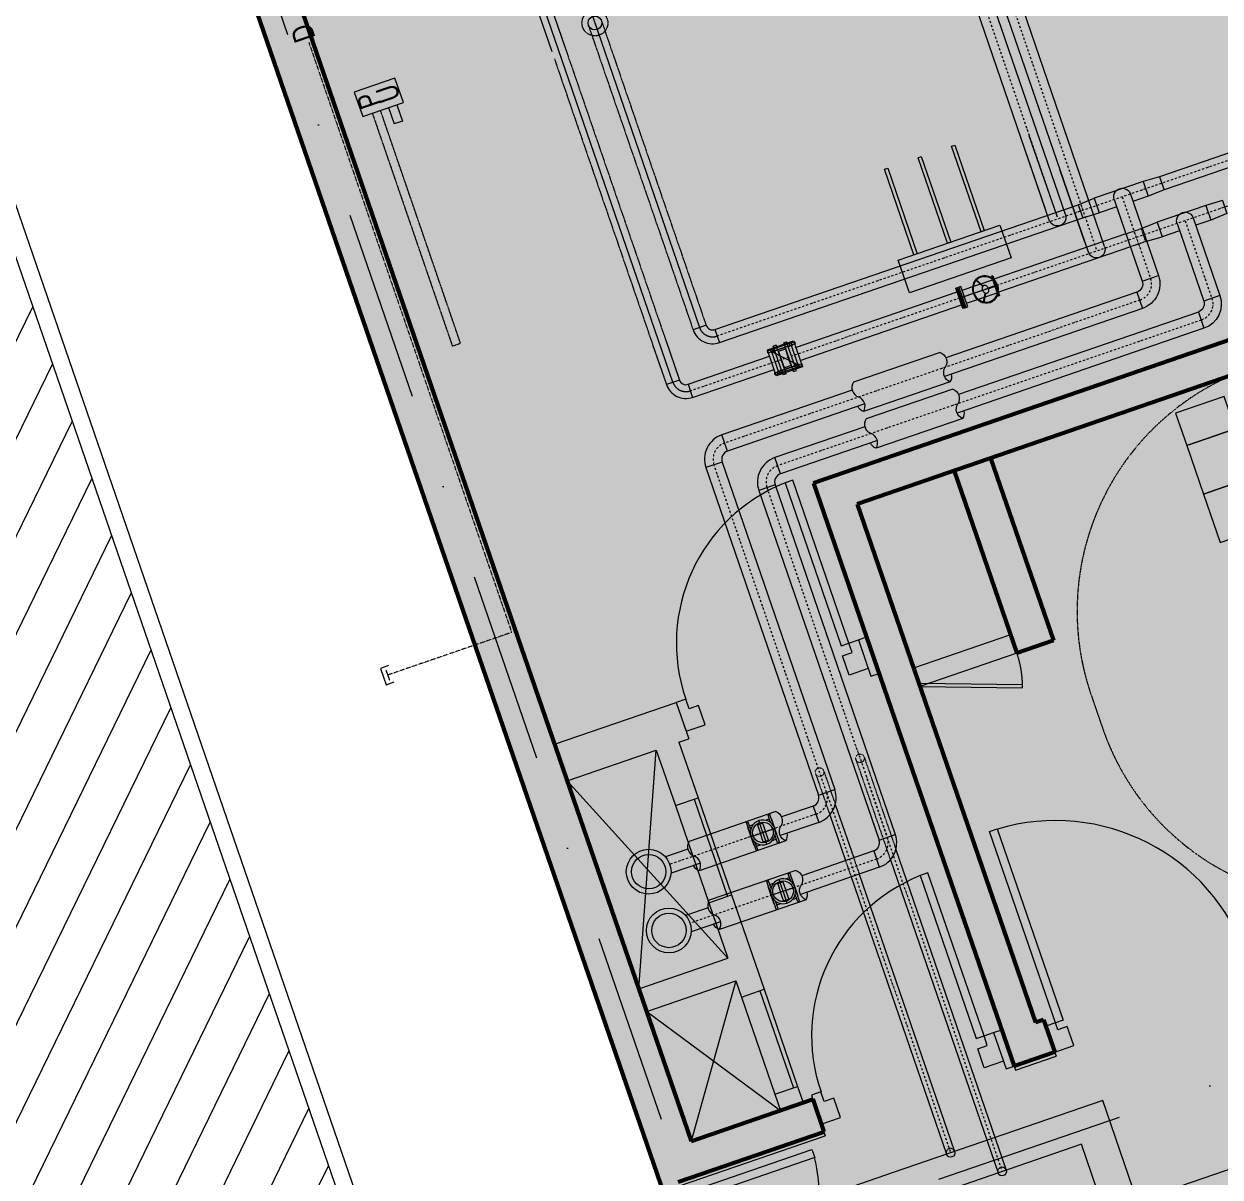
# Model space of a CAD drawing. Extents: x 760773 to 1075934, y 719259 to 1013331.
# Drawn here: x 994841 to 1001824, y 864490 to 871222 of the extents above; entities that cross this region are included whole.
import ezdxf
from ezdxf.enums import TextEntityAlignment as Align

# ---------------------------------------------------------------- set-up
doc = ezdxf.new("R2010")
doc.units = 0
doc.header["$MEASUREMENT"] = 0
for name, pattern in [('DGN Style 2', [0.001498, 0.000898747, -0.000599165]), ('DGN Style 3', [2.729272, 1.94948, -0.779792]), ('DGN Style 4', [23.9656, 11.9328, -5.9664, 0.1, -5.9664]), ('DGN Style 6', [3.707911, 0.001949, -0.779792, 1.364636, -0.779792, 0.001949, -0.779792]), ('DGN2', [0.82956, 0.41478, -0.41478]), ('DGN3', [1.24434, 0.82956, -0.41478]), ('DGN4', [1.116131, 0.558066, -0.279033, 0, -0.279033])]:
    doc.linetypes.add(name, pattern=pattern)
doc.layers.add('2', color=7, linetype='Continuous')
doc.layers.add('e-b-shell', color=253, linetype='Continuous')
for name, color, linetype, lineweight in [('27', 7, 'Continuous', 0), ('A-WALL', 2, 'Continuous', 0), ('AC-CD', 7, 'Continuous', 0), ('AC-CHW', 7, 'Continuous', 0), ('AC-VALVES', 7, 'Continuous', 0), ('spare0', 7, 'Continuous', 0), ('spare5', 7, 'Continuous', 0)]:
    doc.layers.add(name, color=color, linetype=linetype, lineweight=lineweight)
doc.styles.add('Style-INTL_ENGINEERING', font='INTL_ENGINEERING.shx')

# ---------------------------------------------------------------- blocks, each defined once
blk = doc.blocks.new('AnonymousCell19')
at = {"layer": 'e-b-shell', "lineweight": 0, "flags": 128}
for points in [[(-0.5242, 0.5128), (0.2322, 0.7731), (0.2488, 0.7261), (-0.5078, 0.4655), (-0.5242, 0.5128)], [(-0.5356, 0.5458), (-0.63, 0.5134), (-0.6139, 0.466), (-0.5666, 0.4822), (-0.5714, 0.4964), (-0.5242, 0.5127), (-0.5356, 0.5458)], [(-0.0683, -0.8111), (0.4986, -0.6157), (0.4824, -0.5684), (-0.0848, -0.7638), (-0.0683, -0.8111)], [(-0.057, -0.8442), (-0.1515, -0.8767), (-0.1679, -0.8293), (-0.1205, -0.8131), (-0.1157, -0.8271), (-0.0683, -0.8111), (-0.057, -0.8442)]]:
    blk.add_lwpolyline(points, dxfattribs=at)
at = {"layer": 'e-b-shell', "lineweight": 0}
for centre, radius, start, end in [((-0.5243, 0.5127), 0.8, 289.0057, 15.42721), ((-0.0684, -0.811), 0.6, 19.01519, 109.02589)]:
    blk.add_arc(centre, radius, start, end, dxfattribs=at)
blk = doc.blocks.new('AnonymousCell21')
at = {"layer": 'e-b-shell', "lineweight": 0, "flags": 128}
for points in [[(0.2159, 0.8552), (0.1712, 0.8398), (0.4983, -0.1106), (0.5433, -0.0953), (0.2159, 0.8552)], [(0.5991, -0.0759), (0.6569, -0.2438), (0.5448, -0.2826), (0.5065, -0.1705), (0.5621, -0.1513), (0.5432, -0.0952), (0.5991, -0.0759)], [(-0.4646, -0.4425), (-0.4069, -0.6103), (-0.2947, -0.5717), (-0.3333, -0.4597), (-0.3892, -0.4789), (-0.4085, -0.4229), (-0.4646, -0.4425)]]:
    blk.add_lwpolyline(points, dxfattribs=at)
at = {"layer": 'e-b-shell', "lineweight": 0}
blk.add_arc((0.5433, -0.0953), 1.0065, 111.70309, 198.99974, dxfattribs=at)
blk = doc.blocks.new('AnonymousCell22')
at = {"layer": 'e-b-shell', "lineweight": 0, "flags": 128}
for points in [[(0.2159, 0.8551), (0.1711, 0.8397), (0.4983, -0.1107), (0.5433, -0.0954), (0.2159, 0.8551)], [(0.5991, -0.076), (0.6569, -0.2439), (0.5448, -0.2826), (0.5065, -0.1706), (0.562, -0.1514), (0.5432, -0.0953), (0.5991, -0.076)], [(-0.4646, -0.4426), (-0.4069, -0.6103), (-0.2948, -0.5718), (-0.3333, -0.4598), (-0.3892, -0.479), (-0.4085, -0.423), (-0.4646, -0.4426)]]:
    blk.add_lwpolyline(points, dxfattribs=at)
at = {"layer": 'e-b-shell', "lineweight": 0}
blk.add_arc((0.5433, -0.0954), 1.0065, 111.70309, 198.99974, dxfattribs=at)
blk = doc.blocks.new('AnonymousCell25')
at = {"layer": 'e-b-shell', "lineweight": 0, "flags": 128}
for points in [[(-0.8076, 0.6199), (-0.7629, 0.6353), (-0.3781, -0.4816), (-0.423, -0.4972), (-0.8076, 0.6199)], [(0.75, -0.0932), (0.8012, -0.2448), (0.6891, -0.2836), (0.6509, -0.1716), (0.7064, -0.1523), (0.6941, -0.1125), (0.75, -0.0932)], [(-0.4789, -0.5163), (-0.4277, -0.6679), (-0.3155, -0.6294), (-0.3543, -0.5176), (-0.4099, -0.5366), (-0.423, -0.4971), (-0.4789, -0.5163)]]:
    blk.add_lwpolyline(points, dxfattribs=at)
at = {"layer": 'e-b-shell', "lineweight": 0}
blk.add_arc((-0.423, -0.4972), 1.1815, 19.00393, 106.70299, dxfattribs=at)
blk = doc.blocks.new('*U588')
at = {"layer": 'AC-CHW', "color": 4, "linetype": 'Continuous', "lineweight": 13}
for p, q in [((-0.0612, 0.0193), (0.0317, 0.0566)), ((-0.0351, -0.0564), (-0.0612, 0.0193)), ((0.061, -0.0285), (0.0317, 0.0566)), ((-0.0351, -0.0564), (0.061, -0.0285))]:
    blk.add_line(p, q, dxfattribs=at)
blk = doc.blocks.new('*U589')
at = {"layer": 'AC-CHW', "color": 4, "linetype": 'Continuous', "lineweight": 13}
for p, q in [((-0.061, 0.0193), (0.0319, 0.0566)), ((-0.035, -0.0564), (-0.061, 0.0193)), ((0.0612, -0.0285), (0.0319, 0.0566)), ((-0.035, -0.0564), (0.0612, -0.0285))]:
    blk.add_line(p, q, dxfattribs=at)
blk = doc.blocks.new('*U590')
at = {"layer": 'AC-CHW', "color": 4, "linetype": 'Continuous', "lineweight": 13}
for p, q in [((-0.061, 0.0193), (0.0319, 0.0566)), ((-0.0349, -0.0564), (-0.061, 0.0193)), ((0.0612, -0.0285), (0.0319, 0.0566)), ((-0.0349, -0.0564), (0.0612, -0.0285))]:
    blk.add_line(p, q, dxfattribs=at)
blk = doc.blocks.new('*U594')
at = {"layer": 'AC-VALVES', "color": 6, "linetype": 'Continuous', "lineweight": 13, "extrusion": (0, 0, -1), "style": 'Style-INTL_ENGINEERING', "width": 0.799998}
for s, p in [('P', (0.0566, -0.02)), ('U', (-0.0557, 0.0173))]:
    blk.add_text(s, height=0.125, rotation=251.00056, dxfattribs=at).set_placement(p, align=Align.MIDDLE_CENTER)
blk = doc.blocks.new('*U670')
at = {"layer": 'AC-CHW', "linetype": 'Continuous', "lineweight": 13, "extrusion": (0, 0, -1)}
blk.add_hatch(color=4, dxfattribs=at).paths.add_polyline_path([(-0.0707, 0.0245, -1), (0.0711, -0.0243, -1), (0.0002, 0.0001, 1)])
at = {"layer": 'AC-CHW', "color": 4, "linetype": 'Continuous', "lineweight": 13, "extrusion": (0, 0, -1)}
blk.add_circle((0.0002, 0.0001), 0.075, dxfattribs=at)
blk.add_circle((0.0002, 0.0001), 0.075, dxfattribs=at)
blk = doc.blocks.new('*U669')
at = {"layer": 'AC-CHW', "color": 4, "linetype": 'Continuous', "lineweight": 13, "extrusion": (0, 0, -1)}
blk.add_circle((0.0001, 0.0001), 0.1625, dxfattribs=at)
at = {"layer": 'AC-CHW', "color": 4, "linetype": 'Continuous', "lineweight": 13, "xscale": 1.666998835134213, "yscale": 1.666998835134213, "zscale": 1.666998835134213, "rotation": 0.0001185111529754685}
blk.add_blockref('*U670', (0.0003, -0.0001), dxfattribs=at)
blk = doc.blocks.new('GVF200')
at = {"layer": 'AC-CHW', "color": 4, "linetype": 'Continuous', "lineweight": 13}
for p, q in [((0.17, 0.289), (-0.17, 0.289)), ((-0.17, 0.289), (-0.17, 0.267)), ((0.11, 0.292), (-0.11, 0.292)), ((-0.11, 0.289), (-0.11, 0.292)), ((-0.11, 0.292), (0.11, 0.292)), ((0, 0.292), (0, 0)), ((0.11, 0.289), (0.11, 0.292)), ((0.17, 0.289), (0.17, 0.267)), ((-0.08, 0.267), (-0.17, 0.267)), ((0.145, 0.146), (-0.145, 0.146)), ((-0.125, 0.267), (-0.125, 0.22)), ((-0.106, 0.175), (-0.106, 0.116)), ((-0.103, 0.177), (0, 0.177)), ((0.104, 0.177), (0, 0.177)), ((0, 0.177), (0, 0.114)), ((0.17, 0.267), (0.08, 0.267)), ((0.106, 0.175), (0.106, 0.116)), ((0.125, 0.267), (0.125, 0.219)), ((-0.17, 0.003), (-0.17, 0.025)), ((-0.08, 0.025), (-0.17, 0.025)), ((0.17, 0.003), (-0.17, 0.003)), ((-0.125, 0.072), (-0.125, 0.025)), ((-0.11, 0.003), (-0.11, 0)), ((-0.103, 0.114), (0, 0.114)), ((0.104, 0.114), (0, 0.114)), ((0.17, 0.025), (0.08, 0.025)), ((0.11, 0.003), (0.11, 0)), ((0.125, 0.073), (0.125, 0.025)), ((0.17, 0.003), (0.17, 0.025)), ((0.11, 0), (-0.11, 0))]:
    blk.add_line(p, q, dxfattribs=at)
at = {"layer": 'AC-CHW', "color": 4, "linetype": 'Continuous', "lineweight": 13, "extrusion": (0, 0, -1)}
blk.add_circle((0, 0.146), 0.12, dxfattribs=at)
at = {"layer": 'AC-CHW', "color": 4, "linetype": 'Continuous', "lineweight": 13}
for centre, radius, start, end in [((0, 0.146), 0.145, 269.9997, 269.9992), ((-0.103, 0.175), 0.0024, 89.9997, 179.9997), ((0.104, 0.175), 0.0024, 359.9997, 89.9997), ((-0.103, 0.116), 0.0024, 179.9997, 269.9997), ((0.104, 0.116), 0.0024, 269.9997, 359.9997)]:
    blk.add_arc(centre, radius, start, end, dxfattribs=at)
blk = doc.blocks.new('FL200_1')
at = {"layer": 'AC-CHW', "color": 4, "linetype": 'Continuous', "lineweight": 13}
for p, q in [((0.003, 0.11), (0, 0.11)), ((0, 0.11), (0, -0.11)), ((0.003, 0.11), (0, 0.11)), ((0.003, 0.17), (0.025, 0.17)), ((0.003, 0.17), (0.003, -0.17)), ((0.025, 0.17), (0.025, -0.17)), ((0.003, -0.11), (0, -0.11)), ((0.003, -0.11), (0, -0.11)), ((0.003, -0.17), (0.025, -0.17))]:
    blk.add_line(p, q, dxfattribs=at)
blk = doc.blocks.new('FL200_2')
at = {"layer": 'AC-CHW', "color": 4, "linetype": 'Continuous', "lineweight": 13}
for p, q in [((0.003, 0.11), (0, 0.11)), ((0, 0.11), (0, -0.11)), ((0.003, 0.11), (0, 0.11)), ((0.003, 0.17), (0.025, 0.17)), ((0.003, 0.17), (0.003, -0.17)), ((0.025, 0.17), (0.025, -0.17)), ((0.003, -0.11), (0, -0.11)), ((0.003, -0.11), (0, -0.11)), ((0.003, -0.17), (0.025, -0.17))]:
    blk.add_line(p, q, dxfattribs=at)
blk = doc.blocks.new('*U524')
at = {"layer": 'AC-CHW', "color": 4, "linetype": 'Continuous', "lineweight": 13}
for p, q in [((-0.025, -0.263), (-0.192, 0.224)), ((-0.104, 0.288), (-0.058, 0.153)), ((-0.096, 0.284), (0.099, -0.284)), ((-0.093, 0.292), (-0.046, 0.157)), ((0.184, -0.191), (0.016, 0.296)), ((-0.187, -0.032), (-0.093, 0.075)), ((-0.177, -0.04), (-0.083, 0.068)), ((0.167, 0.079), (0.026, 0.106)), ((0.17, 0.09), (0.03, 0.118)), ((0.24, -0.171), (-0.081, -0.282)), ((0.252, -0.205), (0.24, -0.171)), ((-0.081, -0.282), (-0.07, -0.315))]:
    blk.add_line(p, q, dxfattribs=at)
for centre, radius in [((0.085, -0.242), 0.005), ((0.085, -0.242), 0.0025), ((0.095, -0.27), 0.005), ((0.095, -0.27), 0.0025)]:
    blk.add_circle(centre, radius, dxfattribs=at)
for major_axis, ratio in [((0.212, 0.073), 0.899554), ((0.2, 0.069), 0.893848), ((0.0652, 0.0224), 0.673479)]:
    blk.add_ellipse((-0.037, 0.111), major_axis=major_axis, ratio=ratio, dxfattribs=at)
at = {"layer": 'AC-CHW', "color": 4, "linetype": 'Continuous', "lineweight": 13, "extrusion": (0, 0, -1), "xscale": 1.000007098311732, "yscale": 1.000007098311732, "zscale": 1.000007098311732, "rotation": 250.9998429762394}
blk.add_blockref('FL200_1', (0.096, 0.284), dxfattribs=at)
at = {"layer": 'AC-CHW', "color": 4, "linetype": 'Continuous', "lineweight": 13, "xscale": 1.000007098311732, "yscale": 1.000007098311732, "zscale": 1.000007098311732, "rotation": 109.0001570237607}
blk.add_blockref('FL200_2', (0.099, -0.284), dxfattribs=at)
blk = doc.blocks.new('DVT200')
at = {"layer": 'AC-CHW', "color": 4, "linetype": 'Continuous', "lineweight": 13, "xscale": 0.9999929017386534, "yscale": 0.9999929017386534, "zscale": 0.9999929017386534, "rotation": 340.9998429762393}
blk.add_blockref('*U524', (-0.001, 0.3), dxfattribs=at)
blk = doc.blocks.new('*U592')
at = {"layer": 'AC-CHW', "color": 4, "linetype": 'Continuous', "lineweight": 13}
for p, q in [((-0.1025, 0.0409), (0.0556, 0.0953)), ((-0.0991, 0.0308), (0.0591, 0.0852)), ((-0.0505, 0.0757), (-0.0672, 0.0699)), ((-0.0672, 0.0699), (-0.0099, -0.0965)), ((-0.0505, 0.0757), (0.0068, -0.0908)), ((-0.0067, 0.0907), (0.0099, 0.0965)), ((-0.0067, 0.0907), (0.0506, -0.0757)), ((0.0099, 0.0965), (0.0672, -0.0699)), ((0.0133, 0.0864), (0.0204, 0.0889)), ((0.0203, 0.0662), (0.0133, 0.0864)), ((0.0204, 0.0889), (0.0245, 0.0869)), ((0.0245, 0.0869), (0.0294, 0.0727)), ((0.0254, 0.0906), (0.0325, 0.0931)), ((0.0324, 0.0703), (0.0254, 0.0906)), ((0.0294, 0.0727), (0.0274, 0.0686)), ((0.0395, 0.0728), (0.0324, 0.0703)), ((0.0325, 0.0931), (0.0366, 0.0911)), ((0.0366, 0.0911), (0.0415, 0.0769)), ((0.0415, 0.0769), (0.0395, 0.0728)), ((0.0556, 0.0953), (0.0591, 0.0852)), ((-0.1025, 0.0409), (-0.0991, 0.0308)), ((-0.083, 0.0533), (-0.085, 0.0492)), ((-0.085, 0.0492), (-0.0801, 0.035)), ((-0.0759, 0.0557), (-0.083, 0.0533)), ((-0.0801, 0.035), (-0.076, 0.033)), ((-0.0762, 0.0372), (0.0763, -0.0372)), ((-0.076, 0.033), (-0.0689, 0.0355)), ((-0.0689, 0.0355), (-0.0759, 0.0557)), ((-0.0708, 0.0575), (-0.0728, 0.0534)), ((-0.0728, 0.0534), (-0.0679, 0.0392)), ((-0.0637, 0.0599), (-0.0708, 0.0575)), ((-0.0679, 0.0392), (-0.0639, 0.0372)), ((-0.0639, 0.0372), (-0.0568, 0.0397)), ((-0.0568, 0.0397), (-0.0637, 0.0599)), ((-0.0349, 0.0303), (-0.0326, 0.031)), ((-0.0326, 0.031), (-0.0066, -0.0446)), ((0.0089, 0.0454), (0.0066, 0.0446)), ((0.0066, 0.0446), (0.0327, -0.0311)), ((0.0274, 0.0686), (0.0203, 0.0662)), ((-0.0591, -0.0853), (0.099, -0.0308)), ((-0.0556, -0.0954), (0.1025, -0.0409)), ((-0.0294, -0.0728), (-0.0274, -0.0687)), ((-0.0274, -0.0687), (-0.0203, -0.0662)), ((-0.0203, -0.0662), (-0.0133, -0.0865)), ((-0.0089, -0.0454), (-0.0066, -0.0446)), ((0.035, -0.0303), (0.0327, -0.0311)), ((0.0638, -0.0373), (0.0567, -0.0397)), ((0.0567, -0.0397), (0.0637, -0.06)), ((0.0637, -0.06), (0.0708, -0.0575)), ((0.0679, -0.0392), (0.0638, -0.0373)), ((0.0728, -0.0534), (0.0679, -0.0392)), ((0.076, -0.0331), (0.0689, -0.0355)), ((0.0689, -0.0355), (0.0759, -0.0558)), ((0.0708, -0.0575), (0.0728, -0.0534)), ((0.0759, -0.0558), (0.083, -0.0533)), ((0.0801, -0.0351), (0.076, -0.0331)), ((0.0849, -0.0492), (0.0801, -0.0351)), ((0.083, -0.0533), (0.0849, -0.0492)), ((0.1025, -0.0409), (0.099, -0.0308)), ((-0.0556, -0.0954), (-0.0591, -0.0853)), ((-0.0416, -0.0769), (-0.0396, -0.0729)), ((-0.0367, -0.0911), (-0.0416, -0.0769)), ((-0.0396, -0.0729), (-0.0325, -0.0704)), ((-0.0326, -0.0931), (-0.0367, -0.0911)), ((-0.0255, -0.0907), (-0.0326, -0.0931)), ((-0.0325, -0.0704), (-0.0255, -0.0907)), ((-0.0245, -0.087), (-0.0294, -0.0728)), ((-0.0204, -0.0889), (-0.0245, -0.087)), ((-0.0133, -0.0865), (-0.0204, -0.0889)), ((0.0068, -0.0908), (-0.0099, -0.0965)), ((0.0506, -0.0757), (0.0672, -0.0699))]:
    blk.add_line(p, q, dxfattribs=at)
at = {"layer": 'AC-CHW', "color": 4, "linetype": 'Continuous', "lineweight": 13, "flags": 128}
for points in [[(-0.0495, -0.1017), (-0.1016, 0.0496), (0.0497, 0.1017), (0.1017, -0.0496), (-0.0495, -0.1017)], [(-0.0371, -0.0763), (-0.0762, 0.0372), (0.0373, 0.0763), (0.0763, -0.0372), (-0.0371, -0.0763)], [(-0.0027, -0.0559), (-0.0366, 0.0424), (0.0028, 0.0559), (0.0366, -0.0424), (-0.0027, -0.0559)]]:
    blk.add_lwpolyline(points, close=True, dxfattribs=at)
blk = doc.blocks.new('FL200_3')
at = {"layer": 'AC-CHW', "color": 4, "linetype": 'Continuous', "lineweight": 13}
for p, q in [((0.003, 0.11), (0, 0.11)), ((0, 0.11), (0, -0.11)), ((0.003, 0.11), (0, 0.11)), ((0.003, 0.17), (0.025, 0.17)), ((0.003, 0.17), (0.003, -0.17)), ((0.025, 0.17), (0.025, -0.17)), ((0.003, -0.11), (0, -0.11)), ((0.003, -0.11), (0, -0.11)), ((0.003, -0.17), (0.025, -0.17))]:
    blk.add_line(p, q, dxfattribs=at)
blk = doc.blocks.new('FL200_4')
at = {"layer": 'AC-CHW', "color": 4, "linetype": 'Continuous', "lineweight": 13}
for p, q in [((0.003, 0.11), (0, 0.11)), ((0, 0.11), (0, -0.11)), ((0.003, 0.11), (0, 0.11)), ((0.003, 0.17), (0.025, 0.17)), ((0.003, 0.17), (0.003, -0.17)), ((0.025, 0.17), (0.025, -0.17)), ((0.003, -0.11), (0, -0.11)), ((0.003, -0.11), (0, -0.11)), ((0.003, -0.17), (0.025, -0.17))]:
    blk.add_line(p, q, dxfattribs=at)
blk = doc.blocks.new('FL200_5')
at = {"layer": 'AC-CHW', "color": 4, "linetype": 'Continuous', "lineweight": 13}
for p, q in [((0.003, 0.11), (0, 0.11)), ((0, 0.11), (0, -0.11)), ((0.003, 0.11), (0, 0.11)), ((0.003, 0.17), (0.025, 0.17)), ((0.003, 0.17), (0.003, -0.17)), ((0.025, 0.17), (0.025, -0.17)), ((0.003, -0.11), (0, -0.11)), ((0.003, -0.11), (0, -0.11)), ((0.003, -0.17), (0.025, -0.17))]:
    blk.add_line(p, q, dxfattribs=at)
blk = doc.blocks.new('FL200_6')
at = {"layer": 'AC-CHW', "color": 4, "linetype": 'Continuous', "lineweight": 13}
for p, q in [((0.003, 0.11), (0, 0.11)), ((0, 0.11), (0, -0.11)), ((0.003, 0.11), (0, 0.11)), ((0.003, 0.17), (0.025, 0.17)), ((0.003, 0.17), (0.003, -0.17)), ((0.025, 0.17), (0.025, -0.17)), ((0.003, -0.11), (0, -0.11)), ((0.003, -0.11), (0, -0.11)), ((0.003, -0.17), (0.025, -0.17))]:
    blk.add_line(p, q, dxfattribs=at)
blk = doc.blocks.new('FL200_7')
at = {"layer": 'AC-CHW', "color": 4, "linetype": 'Continuous', "lineweight": 13}
for p, q in [((0.003, 0.11), (0, 0.11)), ((0, 0.11), (0, -0.11)), ((0.003, 0.11), (0, 0.11)), ((0.003, 0.17), (0.025, 0.17)), ((0.003, 0.17), (0.003, -0.17)), ((0.025, 0.17), (0.025, -0.17)), ((0.003, -0.11), (0, -0.11)), ((0.003, -0.11), (0, -0.11)), ((0.003, -0.17), (0.025, -0.17))]:
    blk.add_line(p, q, dxfattribs=at)
blk = doc.blocks.new('FL200_8')
at = {"layer": 'AC-CHW', "color": 4, "linetype": 'Continuous', "lineweight": 13}
for p, q in [((0.003, 0.11), (0, 0.11)), ((0, 0.11), (0, -0.11)), ((0.003, 0.11), (0, 0.11)), ((0.003, 0.17), (0.025, 0.17)), ((0.003, 0.17), (0.003, -0.17)), ((0.025, 0.17), (0.025, -0.17)), ((0.003, -0.11), (0, -0.11)), ((0.003, -0.11), (0, -0.11)), ((0.003, -0.17), (0.025, -0.17))]:
    blk.add_line(p, q, dxfattribs=at)
blk = doc.blocks.new('FL200_9')
at = {"layer": 'AC-CHW', "color": 4, "linetype": 'Continuous', "lineweight": 13}
for p, q in [((0.003, 0.11), (0, 0.11)), ((0, 0.11), (0, -0.11)), ((0.003, 0.11), (0, 0.11)), ((0.003, 0.17), (0.025, 0.17)), ((0.003, 0.17), (0.003, -0.17)), ((0.025, 0.17), (0.025, -0.17)), ((0.003, -0.11), (0, -0.11)), ((0.003, -0.11), (0, -0.11)), ((0.003, -0.17), (0.025, -0.17))]:
    blk.add_line(p, q, dxfattribs=at)
blk = doc.blocks.new('*U593')
at = {"layer": 'AC-CHW', "color": 4, "linetype": 'Continuous', "lineweight": 13}
for p, q in [((-0.0391, 0.0341), (-0.0479, 0.0311)), ((0.0187, 0.054), (0.0099, 0.051)), ((-0.0099, -0.0508), (-0.0187, -0.0538)), ((0.0479, -0.0309), (0.0391, -0.0339))]:
    blk.add_line(p, q, dxfattribs=at)
for centre, major_axis in [((-0.0232, 0.0278), (-0.0075, 0.0217)), ((0.0232, -0.0275), (0.0075, -0.0217))]:
    blk.add_ellipse(centre, major_axis=major_axis, ratio=0.647059, start_param=5.221172, end_param=7.345198, dxfattribs=at)
at = {"layer": 'AC-CHW', "color": 4, "linetype": 'Continuous', "lineweight": 13, "extrusion": (0, 0, -1)}
for centre, major_axis in [((0.0013, 0.0362), (-0.0075, 0.0217)), ((-0.0013, -0.036), (0.0075, -0.0217))]:
    blk.add_ellipse(centre, major_axis=major_axis, ratio=0.647059, start_param=5.221172, end_param=7.345199, dxfattribs=at)
at = {"layer": 'AC-CHW', "color": 4, "linetype": 'Continuous', "lineweight": 13, "extrusion": (0, 0, -1), "xscale": 0.399998659820654, "yscale": 0.399998659820654, "zscale": 0.399998659820654, "rotation": 340.9999649495102}
for name, p in [('FL200_7', (-0.0426, 0.0149)), ('FL200_9', (0.0428, -0.0145))]:
    blk.add_blockref(name, p, dxfattribs=at)
at = {"layer": 'AC-CHW', "color": 4, "linetype": 'Continuous', "lineweight": 13, "xscale": 0.399998659820654, "yscale": 0.399998659820654, "zscale": 0.399998659820654, "rotation": 19.00003505048978}
for name, p in [('FL200_6', (0.0426, 0.0149)), ('FL200_8', (-0.0428, -0.0145))]:
    blk.add_blockref(name, p, dxfattribs=at)
blk = doc.blocks.new('*U591')
at = {"layer": 'AC-CHW', "color": 4, "linetype": 'Continuous', "lineweight": 13}
for p, q in [((-0.2394, 1.2034), (0.6975, 1.526)), ((-0.2134, 1.1277), (0.7235, 1.4503)), ((-0.8635, 0.9885), (-0.3907, 1.1513)), ((-0.8374, 0.9129), (-0.3647, 1.0756)), ((-0.8374, 0.9129), (-0.8635, 0.9885)), ((-0.8622, 0.862), (-0.9379, 0.836)), ((-0.8581, 0.6042), (-0.9379, 0.836)), ((-0.7824, 0.6303), (-0.8622, 0.862)), ((-0.5196, 0.7579), (-0.5457, 0.8335)), ((-0.5444, 0.707), (-0.6201, 0.681)), ((-0.1012, -1.594), (-0.272, -1.0977)), ((-0.0255, -1.568), (-0.1964, -1.0717)), ((0.0864, -1.3708), (0.0094, -1.1471)), ((0.162, -1.3447), (0.085, -1.1211)), ((0.2436, -1.2744), (0.3854, -1.2255)), ((0.4754, -1.2104), (0.3854, -1.2255)), ((0.4114, -1.3012), (0.3854, -1.2255)), ((0.4754, -1.2104), (0.5226, -1.1941)), ((0.4917, -1.2577), (0.4754, -1.2104)), ((0.4917, -1.2577), (0.5389, -1.2414)), ((0.1712, -1.2993), (0.2247, -1.2809)), ((0.2696, -1.35), (0.4114, -1.3012)), ((0.4917, -1.2577), (0.4114, -1.3012)), ((0.1415, -1.4682), (0.4342, -1.3674)), ((0.1972, -1.3749), (0.2507, -1.3565)), ((0.5242, -1.3522), (0.4342, -1.3674)), ((0.4603, -1.443), (0.4342, -1.3674)), ((0.5242, -1.3522), (0.5715, -1.336)), ((0.5405, -1.3995), (0.5242, -1.3522)), ((0.5405, -1.3995), (0.5878, -1.3832)), ((0.1675, -1.5438), (0.4603, -1.443)), ((0.5405, -1.3995), (0.4603, -1.443)), ((-0.0385, -1.5301), (0.0371, -1.5041)), ((-0.0503, -1.6188), (0.0632, -1.5797))]:
    blk.add_line(p, q, dxfattribs=at)
at = {"layer": 'AC-CHW', "color": 4, "linetype": 'DGN Style 4', "lineweight": 13}
for p, q in [((-0.9, 0.849), (-0.0633, -1.581)), ((0.1242, -1.3578), (-0.5823, 0.694)), ((0.1242, -1.3578), (0.7592, -1.1391)), ((-0.0633, -1.581), (0.8147, -1.2787))]:
    blk.add_line(p, q, dxfattribs=at)
at = {"layer": 'AC-CHW', "color": 4, "linetype": 'DGN Style 2', "lineweight": 13}
for p, q in [((0.0644, -1.0611), (-0.5441, 0.7059)), ((-0.1964, -1.0717), (-0.7824, 0.6303)), ((-0.0113, -1.0871), (-0.6197, 0.6799)), ((-0.2866, -1.0555), (-0.8581, 0.6042))]:
    blk.add_line(p, q, dxfattribs=at)
at = {"layer": 'AC-CHW', "color": 4, "linetype": 'DGN Style 2', "lineweight": 13, "extrusion": (0, 0, -1)}
blk.add_circle((-0.0265, -1.0741), 0.075, dxfattribs=at)
at = {"layer": 'AC-CHW', "color": 4, "linetype": 'Continuous', "lineweight": 13, "extrusion": (0, 0, -1)}
for centre in [(-0.0265, -1.0741), (-0.1242, -1.3578)]:
    blk.add_circle(centre, 0.04, dxfattribs=at)
for centre, radius, start, end in [((0.8244, 0.875), 0.12, 341.00006, 71.00006), ((0.8244, 0.875), 0.04, 341.00006, 71.00006), ((0.5066, 0.72), 0.12, 341.00006, 71.00006), ((0.5066, 0.72), 0.04, 341.00006, 71.00006), ((-0.1242, -1.3578), 0.075, 103.23101, 38.7691), ((0.0633, -1.581), 0.04, 161.00006, 341.02065)]:
    blk.add_arc(centre, radius, start, end, dxfattribs=at)
at = {"layer": 'AC-CHW', "color": 4, "linetype": 'DGN Style 4', "lineweight": 13, "extrusion": (0, 0, -1)}
for centre, start, end in [((0.8244, 0.875), 341.00006, 71.00538), ((0.5066, 0.72), 341.00698, 71.00006)]:
    blk.add_arc(centre, 0.08, start, end, dxfattribs=at)
at = {"layer": 'AC-CHW', "color": 4, "linetype": 'Continuous', "lineweight": 13, "extrusion": (0, 0, -1)}
for name, p, xscale, yscale, zscale, rotation in [('DVT200', (-0.7191, 1.4911), 0.3636378158244175, 0.3636378158244175, 0.3636378158244175, 71.00021565262638), ('FL200_3', (-0.7192, 1.4912), 0.3636334129137013, 0.3636334129137013, 0.3636334129137013, 341.0004545298593), ('*U592', (0.302, 1.1395), 0.9999992235360387, 0.9999992235360387, 0.9999992235360387, 322.0000586288658), ('FL200_4', (-0.2471, -1.3154), 0.3999983492361102, 0.3999983492361102, 0.3999983492361102, 341.0000936793555), ('*U593', (-0.1024, -1.524), 0.9999992235360387, 0.9999992235360387, 0.9999992235360387, 322.0000586288658)]:
    blk.add_blockref(name, p, dxfattribs=dict(at, xscale=xscale, yscale=yscale, zscale=zscale, rotation=rotation))
at = {"layer": 'AC-CHW', "color": 4, "linetype": 'Continuous', "lineweight": 13, "xscale": 0.3999983492361102, "yscale": 0.3999983492361102, "zscale": 0.3999983492361102, "rotation": 18.9999063206445}
blk.add_blockref('FL200_5', (0.2471, -1.3154), dxfattribs=at)
blk = doc.blocks.new('*U595')
at = {"layer": 'AC-VALVES', "color": 6, "linetype": 'Continuous', "lineweight": 13, "extrusion": (0, 0, -1), "flags": 128}
for points in [[(-0.2881, 0.2397), (-0.223, 0.4289), (0.3679, 0.2254), (0.3028, 0.0363), (-0.2881, 0.2397)], [(-0.1782, 0.2019), (-0.3491, -0.2945), (-0.368, -0.288), (-0.1971, 0.2084), (-0.1782, 0.2019)], [(0.0168, 0.1348), (-0.1541, -0.3616), (-0.173, -0.3551), (-0.0021, 0.1413), (0.0168, 0.1348)], [(0.2118, 0.0676), (0.0409, -0.4288), (0.022, -0.4223), (0.1929, 0.0741), (0.2118, 0.0676)]]:
    blk.add_lwpolyline(points, close=True, dxfattribs=at)
blk = doc.blocks.new('*U672')
at = {"layer": 'AC-CHW', "linetype": 'Continuous', "lineweight": 13, "extrusion": (0, 0, -1)}
blk.add_hatch(color=4, dxfattribs=at).paths.add_polyline_path([(-0.0707, 0.0245, -1), (0.0711, -0.0243, -1), (0.0002, 0.0001, 1)])
at = {"layer": 'AC-CHW', "color": 4, "linetype": 'Continuous', "lineweight": 13, "extrusion": (0, 0, -1)}
blk.add_circle((0.0002, 0.0001), 0.075, dxfattribs=at)
blk.add_circle((0.0002, 0.0001), 0.075, dxfattribs=at)
blk = doc.blocks.new('*U671')
at = {"layer": 'AC-CHW', "color": 4, "linetype": 'Continuous', "lineweight": 13, "extrusion": (0, 0, -1)}
blk.add_circle((0.0001, 0.0001), 0.1625, dxfattribs=at)
at = {"layer": 'AC-CHW', "color": 4, "linetype": 'Continuous', "lineweight": 13, "xscale": 1.666998835134213, "yscale": 1.666998835134213, "zscale": 1.666998835134213, "rotation": 0.0001185111529754685}
blk.add_blockref('*U672', (0.0003, -0.0001), dxfattribs=at)
blk = doc.blocks.new('GVF200_1')
at = {"layer": 'AC-CHW', "color": 4, "linetype": 'Continuous', "lineweight": 13}
for p, q in [((0.17, 0.289), (-0.17, 0.289)), ((-0.17, 0.289), (-0.17, 0.267)), ((0.11, 0.292), (-0.11, 0.292)), ((-0.11, 0.289), (-0.11, 0.292)), ((-0.11, 0.292), (0.11, 0.292)), ((0, 0.292), (0, 0)), ((0.11, 0.289), (0.11, 0.292)), ((0.17, 0.289), (0.17, 0.267)), ((-0.08, 0.267), (-0.17, 0.267)), ((0.145, 0.146), (-0.145, 0.146)), ((-0.125, 0.267), (-0.125, 0.22)), ((-0.106, 0.175), (-0.106, 0.116)), ((-0.103, 0.177), (0, 0.177)), ((0.104, 0.177), (0, 0.177)), ((0, 0.177), (0, 0.113)), ((0.17, 0.267), (0.08, 0.267)), ((0.106, 0.175), (0.106, 0.116)), ((0.125, 0.267), (0.125, 0.219)), ((-0.17, 0.003), (-0.17, 0.025)), ((-0.08, 0.025), (-0.17, 0.025)), ((0.17, 0.003), (-0.17, 0.003)), ((-0.125, 0.072), (-0.125, 0.025)), ((-0.11, 0.003), (-0.11, 0)), ((-0.103, 0.113), (0, 0.113)), ((0.104, 0.113), (0, 0.113)), ((0.17, 0.025), (0.08, 0.025)), ((0.11, 0.003), (0.11, 0)), ((0.125, 0.073), (0.125, 0.025)), ((0.17, 0.003), (0.17, 0.025)), ((0.11, 0), (-0.11, 0))]:
    blk.add_line(p, q, dxfattribs=at)
at = {"layer": 'AC-CHW', "color": 4, "linetype": 'Continuous', "lineweight": 13, "extrusion": (0, 0, -1)}
blk.add_circle((0, 0.146), 0.12, dxfattribs=at)
at = {"layer": 'AC-CHW', "color": 4, "linetype": 'Continuous', "lineweight": 13}
for centre, radius, start, end in [((0, 0.146), 0.145, 269.9997, 269.9992), ((-0.103, 0.175), 0.0024, 89.9997, 179.9997), ((0.104, 0.175), 0.0024, 359.9997, 89.9997), ((-0.103, 0.116), 0.0024, 179.9997, 269.9997), ((0.104, 0.116), 0.0024, 269.9997, 359.9997)]:
    blk.add_arc(centre, radius, start, end, dxfattribs=at)

msp = doc.modelspace()

# ---------------------------------------------------------------- hatches: boundary and pattern name
at = {"layer": '27', "lineweight": 0, "true_color": 0x636466}
h = msp.add_hatch(dxfattribs=at)
h.set_pattern_fill('ANSI31', color=251, scale=2000)
h.set_pattern_definition([(244, (1013934.4, 889221.97), (224.6985, -109.5928), [])])
h.paths.add_polyline_path([(1004317.04032, 880211.12687), (1002804.2106, 879690.21782), (1003129.76893, 878744.69997), (992941.26529, 875236.62008), (997084.15621, 863204.7912), (986422.6062, 859533.72513), (980286.56963, 877358.81294), (1002648.46917, 885057.00936)])
at = {"layer": 'spare5', "linetype": 'Continuous', "true_color": 0x7f7f7f}
msp.add_hatch(color=8, dxfattribs=at).paths.add_polyline_path([(1000853.0159, 857787.0766), (995228.9236, 874120.85805), (1003975.12629, 877132.41715), (1009599.23043, 860798.56524)])

# ---------------------------------------------------------------- linework, layer by layer
at = {"layer": '2', "color": 1, "linetype": 'DGN4', "lineweight": 0, "ltscale": 2000}
for p, q in [((990929.35772, 886990.37121), (1011730.97049, 826578.10115)), ((983296.3188, 858662.76446), (1020809.71517, 871579.2092))]:
    msp.add_line(p, q, dxfattribs=at)
at = {"layer": 'A-WALL', "color": 2, "linetype": 'Continuous', "lineweight": 0, "ltscale": 0.001}
for p, q in [((998155.41255, 860400.79223), (993068.37454, 875174.62335)), ((997345.19362, 867974.99526), (997312.6368, 868069.54712))]:
    msp.add_line(p, q, dxfattribs=at)
msp.add_lwpolyline([(1003129.77749, 878744.70292), (992941.26529, 875236.62008), (998028.30388, 860462.78727)], dxfattribs=at)
at = {"layer": 'AC-CD', "color": 3, "linetype": 'DGN Style 6', "lineweight": 13}
for p, q in [((996504.69229, 871113.64805), (997688.78701, 867669.42875)), ((997688.78701, 867669.42875), (996964.4734, 867420.41696))]:
    msp.add_line(p, q, dxfattribs=at)
at = {"layer": 'AC-CD', "color": 3, "linetype": 'Continuous', "lineweight": 13}
msp.add_line((996954.13164, 867450.49858), (996974.81516, 867390.33534), dxfattribs=at)
at = {"layer": 'AC-CD', "color": 3, "linetype": 'Continuous', "lineweight": 13, "flags": 128}
msp.add_lwpolyline([(996970.52217, 867475.65849), (996922.9793, 867459.31373), (996955.66882, 867364.228), (997003.21169, 867380.57277)], dxfattribs=at)
at = {"layer": 'AC-CHW', "color": 5, "linetype": 'DGN Style 4', "lineweight": 13}
for p, q in [((1001103.00245, 869905.49108), (998837.16552, 876500.97544)), ((1000874.49369, 870092.74824), (998690.29886, 876450.58568))]:
    msp.add_line(p, q, dxfattribs=at)
at = {"layer": 'AC-CHW', "color": 5, "linetype": 'Continuous', "lineweight": 13}
for p, q in [((1001150.54237, 869921.83359), (998884.35907, 876518.32619)), ((1000826.95736, 870076.37367), (998642.76254, 876434.2111)), ((1000922.03361, 870109.09076), (998737.83879, 876466.92819)), ((1001055.46612, 869889.1165), (998789.25257, 876485.69716)), ((1000874.49075, 870092.746), (1000710.73482, 870569.10748)), ((1000807.02699, 870134.35057), (1000663.19195, 870552.76272)), ((1001035.53575, 869947.09341), (1000891.70071, 870365.50555))]:
    msp.add_line(p, q, dxfattribs=at)
at = {"layer": 'AC-CHW', "color": 4, "linetype": 'DGN Style 4', "lineweight": 13}
for p, q in [((1003927.67143, 871131.76663), (998888.13139, 869399.22307)), ((1004247.10249, 870975.7737), (998732.14089, 869079.78495)), ((1001253.60246, 870212.44841), (1001417.38055, 869736.09455)), ((1001620.60168, 870072.80894), (1001776.18946, 869620.2186)), ((1001354.98489, 869608.3195), (998932.35464, 868775.44338)), ((1001713.79272, 869492.44491), (999241.54481, 868642.51075)), ((999527.24879, 866735.80759), (998869.9608, 868647.65862)), ((999178.79859, 868515.76914), (999880.77765, 866473.88596)), ((999762.87166, 866816.80477), (1000551.76097, 864522.18524)), ((999527.25207, 866735.79885), (1000250.76774, 864631.32972)), ((999464.83903, 866608.06914), (998612.2995, 866315.11085)), ((999818.38101, 866346.12197), (998730.19303, 865972.18776))]:
    msp.add_line(p, q, dxfattribs=at)
at = {"layer": 'AC-CHW', "color": 4, "linetype": 'Continuous', "lineweight": 13}
for p, q in [((1003914.59562, 871169.80092), (1001471.49882, 870329.88863)), ((1003940.74724, 871093.73234), (1001497.64867, 870253.81944)), ((1001374.77873, 870301.95343), (1001089.51514, 870203.88266)), ((1001301.14531, 870228.79317), (1001464.92341, 869752.43931)), ((1001404.19731, 870216.3756), (1001315.85328, 870186.00379)), ((998875.05558, 869437.25736), (1000996.064, 870166.43888)), ((1001220.76755, 870153.31428), (1001118.9377, 870118.30619)), ((1001206.05665, 870196.1014), (1001275.0116, 869995.54371)), ((1001741.7836, 870162.31589), (1001456.52001, 870064.24512)), ((998901.2072, 869361.18878), (1001022.21739, 870090.37091)), ((1001225.98318, 870138.15524), (1001369.83768, 869719.74978)), ((1001668.14454, 870089.1537), (1001823.73259, 869636.56259)), ((1001782.92117, 870080.76693), (1001682.85814, 870046.36626)), ((1001363.06886, 870026.80135), (1001456.52001, 870064.24512)), ((1001456.52001, 870064.24512), (1001485.94257, 869978.66865)), ((1001587.77242, 870013.67674), (1001485.94257, 869978.66865)), ((1001573.05881, 870056.46418), (1001728.64633, 869603.87462)), ((1001274.70892, 869996.42408), (1000503.8806, 869731.42101)), ((1001389.22225, 869950.73338), (1001485.94257, 869978.66865)), ((1001300.86562, 869920.35725), (1000530.03227, 869655.35243)), ((1001369.83823, 869719.74997), (1001464.92396, 869752.4395)), ((1001338.64013, 869655.86235), (1000223.74476, 869272.57244)), ((1001338.64013, 869655.86235), (1001371.32966, 869560.77662)), ((1001823.73259, 869636.56259), (1001728.64633, 869603.87462)), ((1001371.32966, 869560.77662), (1000215.65477, 869163.46713)), ((1001697.44796, 869539.98777), (1000297.29619, 869058.62956)), ((1001697.44796, 869539.98777), (1001730.13748, 869444.90204)), ((1001730.13748, 869444.90204), (1000289.20619, 868949.52424)), ((1000190.27919, 869303.59694), (999683.9135, 869129.51347)), ((1000249.12034, 869132.44263), (999742.75465, 868958.35916)), ((999676.59955, 869084.46938), (998916.00988, 868822.98624)), ((1000263.83062, 869089.65406), (999757.46493, 868915.57059)), ((999750.0686, 869003.40325), (998948.6994, 868727.90051)), ((1000322.67176, 868918.49975), (999816.30607, 868744.41628)), ((998948.6994, 868727.90051), (998916.00988, 868822.98624)), ((999750.15098, 868870.5265), (999225.20004, 868690.05361)), ((999823.62002, 868789.46036), (999257.88957, 868594.96788)), ((999257.88957, 868594.96788), (999225.20004, 868690.05361)), ((998917.49962, 868664.01186), (998822.41414, 868631.32242)), ((998822.41414, 868631.32242), (999479.70846, 866719.45383)), ((998917.49962, 868664.01186), (999574.79568, 866752.14387)), ((999226.69597, 868531.08271), (999131.61023, 868498.39319)), ((999131.61023, 868498.39319), (999833.23479, 866457.5412)), ((999226.69597, 868531.08271), (999928.32051, 866490.23073)), ((999479.70846, 866719.45383), (999574.79568, 866752.14387)), ((999448.51053, 866655.56472), (999264.22786, 866592.21018)), ((999448.51053, 866655.56472), (999481.20005, 866560.479)), ((999578.13714, 866665.16314), (999685.28034, 866353.51011)), ((999761.54352, 866666.0733), (999833.23478, 866457.5412)), ((999230.6983, 866623.37923), (998724.33261, 866449.29576)), ((999545.96033, 866604.12232), (999637.73747, 866337.16535)), ((999481.20005, 866560.479), (999256.13827, 866483.105)), ((999289.53945, 866452.22492), (998783.17376, 866278.14145)), ((999833.23478, 866457.5412), (999928.32051, 866490.23073)), ((998717.01867, 866404.25167), (998586.45995, 866359.36689)), ((999802.04092, 866393.65124), (999382.12139, 866249.28709)), ((999802.04092, 866393.65124), (999834.73044, 866298.56551)), ((999931.65903, 866403.22167), (1000575.5357, 864530.34805)), ((998790.4877, 866323.18553), (998619.13579, 866264.27646)), ((999899.47706, 866342.19595), (1000527.99283, 864514.00329)), ((999348.59184, 866280.45614), (998842.22615, 866106.37267)), ((999834.73044, 866298.56551), (999374.0318, 866140.18192)), ((999670.42699, 866242.07962), (1000226.9996, 864623.14778)), ((999717.96986, 866258.42439), (1000274.54247, 864639.49254)), ((1001340.85878, 864351.43219), (1006891.95173, 866259.84254)), ((999407.43298, 866109.30184), (998901.06729, 865935.21836)), ((998834.9122, 866061.32859), (998704.35349, 866016.44381)), ((998908.38124, 865980.26245), (998737.02933, 865921.35337)), ((1001139.58001, 864936.90229), (999915.85855, 864516.19907)), ((1001340.85878, 864351.43219), (1001139.58001, 864936.90229)), ((1001014.7876, 864681.35179), (999981.238, 864326.02775)), ((1001216.06638, 864095.8817), (1001014.7876, 864681.35179)), ((999915.85855, 864516.19907), (999228.28278, 864279.81742))]:
    msp.add_line(p, q, dxfattribs=at)
at = {"layer": 'AC-CHW', "color": 4, "linetype": 'DGN Style 2', "lineweight": 13}
for p, q in [((1001274.70892, 869996.42408), (1001363.06886, 870026.80135)), ((1001363.06886, 870026.80135), (1001389.22225, 869950.73338)), ((1001389.22225, 869950.73338), (1001300.86562, 869920.35725)), ((999746.08035, 866943.02288), (999931.65866, 866403.22154)), ((999510.46076, 866862.01695), (999578.13714, 866665.16314)), ((999698.53749, 866926.67812), (999899.47666, 866342.19582)), ((999462.91789, 866845.67219), (999545.96033, 866604.12232)), ((999637.73747, 866337.16535), (999670.42699, 866242.07962)), ((999685.28034, 866353.51012), (999717.96986, 866258.42439))]:
    msp.add_line(p, q, dxfattribs=at)
for centre in [(999722.30816, 866934.85008), (999486.68856, 866853.84416)]:
    msp.add_circle(centre, 25.137, dxfattribs=at)
at = {"layer": 'AC-CHW', "color": 4, "linetype": 'Continuous', "lineweight": 13, "extrusion": (0, 0, -1)}
for centre, radius, start, end in [((-1001253.59914, 870212.44727), 50.274, 341.026209198, 161.044152504), ((-1001620.604, 870072.80974), 50.274, 341.026209198, 161.044152504), ((-1001322.29537, 869703.40521), 150.822, 161.02754147, 251.027541497), ((-1001322.29537, 869703.40521), 50.274, 161.02754147, 251.027541497), ((-1001681.1032, 869587.53063), 50.274, 161.028476414, 251.027541497), ((-1001681.1032, 869587.53063), 150.822, 161.028476414, 251.027541497), ((-1000170.84202, 869249.06881), 57.88887, 109.619190318, 212.435893853), ((-1000268.55751, 869186.97076), 57.88887, 289.619190318, 32.435893853), ((-1000244.39344, 869035.12592), 57.88887, 109.619190318, 212.435893853), ((-999762.19182, 869012.88729), 57.88887, 289.619190318, 336.04537881), ((-1000342.10894, 868973.02788), 57.88887, 289.619190318, 32.435893853), ((-999835.74325, 868798.94441), 57.88887, 289.619190318, 336.045375776), ((-999211.26113, 866568.85109), 57.88887, 109.619190318, 212.435893853), ((-999308.97662, 866506.75305), 57.88887, 289.619190318, 32.435893853), ((-998802.61093, 866332.66958), 57.88887, 289.619190318, 336.045375776), ((-999329.15466, 866225.928), 57.88887, 109.619190318, 212.435893853), ((-999426.87016, 866163.82996), 57.88887, 289.619190318, 32.435893853), ((-998920.50447, 865989.74649), 57.88887, 289.619190318, 336.045375776), ((-1000250.77103, 864631.32016), 25.137, 161.027541651, 341.027541651), ((-1000551.76426, 864522.17567), 25.137, 161.027541651, 341.027541651)]:
    msp.add_arc(centre, radius, start, end, dxfattribs=at)
at = {"layer": 'AC-CHW', "color": 5, "linetype": 'Continuous', "lineweight": 13, "extrusion": (0, 0, -1)}
for centre in [(-1000874.48744, 870092.74486), (-1001102.9962, 869905.48769)]:
    msp.add_arc(centre, 50.274, 161.010930806, 341.028874118, dxfattribs=at)
at = {"layer": 'AC-CHW', "color": 4, "linetype": 'DGN Style 4', "lineweight": 13, "extrusion": (0, 0, -1)}
for centre, start in [((-1001322.29537, 869703.40521), 161.02754147), ((-1001681.1032, 869587.53063), 161.028476414)]:
    msp.add_arc(centre, 100.548, start, 251.027541497, dxfattribs=at)
at = {"layer": 'AC-CHW', "color": 4, "linetype": 'Continuous', "lineweight": 13}
for centre, radius, start, end in [((1000200.26259, 869163.49165), 57.88887, 327.564107011, 13.990294847), ((999732.77125, 869098.46445), 57.88887, 147.564107011, 250.380810545), ((999693.8969, 868989.40818), 57.88887, 327.564107011, 70.380810545), ((1000273.81402, 868949.54877), 57.88887, 327.564107011, 13.99029541), ((999806.32268, 868884.52157), 57.88887, 147.564107011, 250.380810545), ((998965.0443, 868680.35725), 150.82329, 108.972458151, 198.972458187), ((999767.44833, 868775.4653), 57.88887, 327.564107011, 70.380810545), ((998965.0443, 868680.35725), 50.27443, 108.972458151, 198.972458187), ((999274.23405, 868547.42584), 150.82329, 108.972458151, 198.972458187), ((999274.23405, 868547.42584), 50.27443, 108.972458151, 198.972458187), ((999432.16529, 866703.10895), 50.27443, 288.972458151, 18.972458187), ((999432.16529, 866703.10895), 150.82329, 288.972458151, 18.972458187), ((998773.19036, 866418.24673), 57.88887, 147.564107011, 250.380810545), ((999240.6817, 866483.27393), 57.88887, 327.564107011, 13.99029541), ((999785.69499, 866441.19749), 50.27443, 288.972458151, 18.972458187), ((999785.69499, 866441.19749), 150.82329, 288.972458151, 18.972458187), ((998734.31601, 866309.19046), 57.88887, 327.564107011, 70.380810545), ((998891.0839, 866075.32365), 57.88887, 147.564107011, 250.380810545), ((999358.57523, 866140.35085), 57.88887, 327.564107011, 13.99029541), ((998852.20954, 865966.26738), 57.88887, 327.564107011, 70.380810545)]:
    msp.add_arc(centre, radius, start, end, dxfattribs=at)
at = {"layer": 'AC-CHW', "color": 4, "linetype": 'DGN Style 4', "lineweight": 13}
for centre, start, end in [((998965.0443, 868680.35725), 108.735764499, 198.977778486), ((999274.23405, 868547.42584), 108.636884624, 198.351093482), ((999432.16529, 866703.10895), 288.972458151, 18.977778486), ((999785.69499, 866441.19749), 288.972458151, 18.977778486)]:
    msp.add_arc(centre, 100.54886, start, end, dxfattribs=at)
at = {"layer": 'AC-CHW', "color": 4, "linetype": 'DGN Style 2', "lineweight": 13}
for centre in [(1000250.77103, 864631.32016), (1000551.76426, 864522.17567)]:
    msp.add_arc(centre, 25.137, 18.972458343, 198.972458343, dxfattribs=at)
at = {"layer": 'AC-VALVES', "color": 6, "linetype": 'Continuous', "lineweight": 13}
for p, q in [((996970.272, 870733.52928), (997002.96169, 870638.44361)), ((997017.81484, 870749.87413), (997050.50453, 870654.78846)), ((997050.50453, 870654.78846), (997002.96169, 870638.44361))]:
    msp.add_line(p, q, dxfattribs=at)
at = {"layer": 'AC-VALVES', "color": 6, "linetype": 'Continuous', "lineweight": 13, "flags": 128}
msp.add_lwpolyline([(996769.88432, 870824.1239), (996818.91885, 870681.4954), (997056.63303, 870763.21962), (997007.59849, 870905.84813), (996769.88432, 870824.1239)], close=True, dxfattribs=at)
at = {"layer": 'AC-VALVES', "color": 6, "linetype": 'DGN Style 3', "lineweight": 13, "flags": 128}
msp.add_lwpolyline([(996875.18633, 870700.83959), (997342.61845, 869341.20306), (997390.16125, 869357.54799), (996922.72917, 870717.18444)], dxfattribs=at)
at = {"layer": 'spare0', "color": 1, "linetype": 'Continuous', "lineweight": 53}
for p, q in [((998579.0521, 864391.60688), (995228.99381, 874120.88561)), ((995546.75347, 873965.89595), (998737.3238, 864699.85916)), ((1005903.72123, 870763.35029), (999450.55369, 868541.34831)), ((1005968.83486, 870574.24658), (999704.77105, 868417.35817)), ((1000484.82394, 868685.95171), (1000851.08464, 867622.24212)), ((1000272.08226, 868612.69893), (1000638.34294, 867548.98933)), ((999450.55369, 868541.34831), (1000622.59567, 865137.49126)), ((999704.77105, 868417.35817), (1000746.57925, 865391.69533)), ((1000851.08464, 867622.24212), (1000638.34294, 867548.98933)), ((1000793.87637, 865407.98102), (1000746.57925, 865391.69533)), ((1000793.87637, 865407.98102), (1000858.98861, 865218.87683)), ((1000858.98861, 865218.87683), (1000622.59905, 865137.48144)), ((998737.3238, 864699.85916), (999446.43368, 864944.0263)), ((999446.43368, 864944.0263), (999511.54823, 864754.92291)), ((998660.60382, 864461.91839), (999511.54823, 864754.92291))]:
    msp.add_line(p, q, dxfattribs=at)
at = {"layer": 'spare0', "color": 6, "linetype": 'Continuous', "lineweight": 13}
for p, q in [((999712.62768, 867626.65251), (999759.90495, 867642.92702)), ((999712.62768, 867626.65251), (999785.88034, 867413.91133)), ((999785.88034, 867413.91133), (999833.1576, 867430.18587)), ((997939.68948, 867016.34435), (998648.84854, 867260.46203)), ((998648.84854, 867260.46203), (998722.10179, 867047.72034)), ((998665.42559, 867028.21035), (998722.10179, 867047.72034)), ((998665.42559, 867028.21035), (998776.96057, 866704.28913)), ((998012.94431, 866803.60274), (998533.04926, 866982.64164)), ((998533.04926, 866982.64164), (998644.58789, 866658.70981)), ((998644.58789, 866658.70981), (998776.96057, 866704.28913)), ((998839.92873, 866091.39865), (998972.30216, 866136.97822)), ((998839.92873, 866091.39865), (998951.37744, 865767.728)), ((998972.30216, 866136.97822), (999161.90524, 865586.32962)), ((998431.28657, 865588.64553), (998951.37744, 865767.728)), ((998476.86622, 865456.27297), (998996.95696, 865635.35539)), ((998996.95696, 865635.35539), (999029.53215, 865540.75015)), ((999029.53215, 865540.75015), (999161.90524, 865586.32962)), ((1000502.06574, 865333.9579), (1000549.34301, 865350.23241)), ((1000502.06574, 865333.9579), (1000575.31841, 865121.21672)), ((1000575.31841, 865121.21672), (1000622.59567, 865137.49126)), ((999224.87298, 864973.43899), (999357.24573, 865019.01833)), ((999357.24573, 865019.01833), (999389.80236, 864924.46678)), ((999224.87298, 864973.43899), (999257.42978, 864878.88713))]:
    msp.add_line(p, q, dxfattribs=at)
at = {"layer": 'spare0', "color": 41, "linetype": 'Continuous', "lineweight": 13, "true_color": 0xffd291}
for p, q in [((1000601.71655, 867655.36018), (1000034.40813, 867460.02039)), ((1000638.34294, 867548.98933), (1000071.03453, 867353.64954)), ((1000071.03453, 867353.64954), (1000071.31357, 867373.6476)), ((1000071.03453, 867353.64954), (1000670.97613, 867345.27832)), ((1000071.31357, 867373.6476), (1000670.92178, 867365.28107)), ((998753.29568, 866696.14072), (998948.63507, 866128.82906)), ((998776.93367, 866704.27987), (998972.27306, 866136.9682)), ((999138.26755, 865578.19057), (999333.60695, 865010.87891)), ((999161.90554, 865586.32972), (999357.24493, 865019.01805))]:
    msp.add_line(p, q, dxfattribs=at)
at = {"layer": 'spare0', "color": 7, "linetype": 'DGN2', "lineweight": 0}
msp.add_line((1001072.3133, 867301.85344), (1001137.40724, 867112.80689), dxfattribs=at)
at = {"layer": 'spare0', "color": 254, "linetype": 'Continuous', "lineweight": 0, "true_color": 0xffd2b6}
for p, q in [((998431.28657, 865588.64553), (998533.05298, 866982.63082)), ((998951.37744, 865767.728), (998012.84469, 866803.46618)), ((998996.95696, 865635.35539), (998737.32137, 864699.85832)), ((998476.86622, 865456.27297), (999257.42978, 864878.88713))]:
    msp.add_line(p, q, dxfattribs=at)
at = {"layer": 'spare0', "color": 6, "linetype": 'Continuous', "lineweight": 0}
for p, q in [((998644.56099, 866658.70055), (998839.90038, 866091.38889)), ((999029.53287, 865540.7504), (999224.87226, 864973.43874))]:
    msp.add_line(p, q, dxfattribs=at)
at = {"layer": 'spare0', "color": 40, "linetype": 'Continuous', "lineweight": 0, "true_color": 0xffa824}
for p, q in [((1000630.73483, 865113.85328), (1000867.78981, 865195.47715)), ((1000856.78159, 865224.9194), (1000867.03378, 865195.14502)), ((1000859.00753, 865218.82188), (1000867.14673, 865195.18391)), ((1000622.59567, 865137.49126), (1000630.73483, 865113.85328)), ((998668.74311, 864438.28045), (999519.6875, 864731.2846)), ((999511.54823, 864754.92291), (999519.6875, 864731.2846))]:
    msp.add_line(p, q, dxfattribs=at)
at = {"layer": 'spare0', "color": 131, "linetype": 'Continuous', "lineweight": 0, "true_color": 0x94ffff, "flags": 128}
for points in [[(1001629.52283, 868761.10108), (1001913.17822, 868858.77207), (1001848.24711, 869047.34455), (1001564.59172, 868949.67357), (1001629.52283, 868761.10108)], [(1001727.19328, 868477.44551), (1002010.84867, 868575.1165), (1001913.17768, 868858.77188), (1001629.5223, 868761.1009), (1001727.19328, 868477.44551)], [(1001824.86372, 868193.78994), (1002108.51911, 868291.46092), (1002010.84813, 868575.11631), (1001727.19274, 868477.44533), (1001824.86372, 868193.78994)]]:
    msp.add_lwpolyline(points, dxfattribs=at)
at = {"layer": 'spare0', "color": 7, "linetype": 'DGN2', "lineweight": 0}
for centre, start, end in [((1002489.49767, 867793.38139), 105.141042833, 198.999998435), ((1002556.82579, 867597.84633), 198.999998435, 292.858955611)]:
    msp.add_arc(centre, 1500, start, end, dxfattribs=at)
at = {"layer": 'spare0', "color": 41, "linetype": 'DGN3', "lineweight": 0, "true_color": 0xffd291}
msp.add_arc((1000071.03453, 867353.64954), 600, 359.200581756, 18.999850809, dxfattribs=at)
at = {"layer": 'spare0', "color": 41, "linetype": 'Continuous', "lineweight": 13, "true_color": 0xffd291}
msp.add_arc((1000311.39222, 867362.20986), 359.98231, 357.304135638, 0.487850849, dxfattribs=at)
at = {"layer": 'spare5', "color": 8, "linetype": 'Continuous', "lineweight": 13, "true_color": 0x7f7f7f, "flags": 128}
msp.add_lwpolyline([(1000853.0159, 857787.0766), (995228.8534, 874120.8305), (1003975.05609, 877132.38959), (1009599.21859, 860798.63569), (1000853.0159, 857787.0766)], dxfattribs=at)

# ---------------------------------------------------------------- block references
at = {"color": 7, "linetype": 'Continuous', "lineweight": 0, "xscale": 999.9999999999975, "yscale": 999.9999999999975, "zscale": 999.9999999999975}
for name, p in [('AnonymousCell21', (999113.55823, 867702.66493)), ('AnonymousCell25', (1001286.65823, 865886.76493)), ('AnonymousCell22', (999903.05823, 865410.06493))]:
    msp.add_blockref(name, p, dxfattribs=at)
at = {"color": 41, "linetype": 'Continuous', "lineweight": 0, "true_color": 0xffd291, "xscale": 999.9999999999975, "yscale": 999.9999999999975, "zscale": 999.9999999999975}
msp.add_blockref('AnonymousCell19', (999209.05823, 863878.16493), dxfattribs=at)
at = {"layer": 'AC-CHW', "color": 4, "linetype": 'Continuous', "lineweight": 13, "extrusion": (0, 0, -1)}
for name, p, xscale, yscale, zscale, rotation in [('*U591', (-998818.08304, 870359.44743), 1005.48078071959, 1005.48078071959, 1005.48078071959, 142.0276002868202), ('*U588', (-1001058.79222, 870143.49924), 1005.48078071959, 1005.48078071959, 1005.48078071959, 142.0276002868202), ('GVF200', (-999224.96778, 866525.55726), 502.7386601853748, 502.7386601853748, 502.7386601853748, 251.0278023086532), ('*U671', (-998488.73425, 866272.73127), 804.3850397060611, 804.3850397060611, 804.3850397060611, 142.027454099139), ('GVF200_1', (-999342.8463, 866182.63187), 502.7386601853748, 502.7386601853748, 502.7386601853748, 251.0278023086532), ('*U669', (-998606.61278, 865929.80588), 804.3850397060611, 804.3850397060611, 804.3850397060611, 142.027454099139)]:
    msp.add_blockref(name, p, dxfattribs=dict(at, xscale=xscale, yscale=yscale, zscale=zscale, rotation=rotation))
at = {"layer": 'AC-CHW', "color": 4, "linetype": 'Continuous', "lineweight": 13, "xscale": 1005.48, "yscale": 1005.48, "zscale": 1005.48, "rotation": 179.9724583420454}
for name, p in [('*U589', (1001436.31181, 870273.2258)), ('*U590', (1001803.34548, 870133.58927))]:
    msp.add_blockref(name, p, dxfattribs=at)
at = {"layer": 'AC-VALVES', "color": 6, "linetype": 'Continuous', "lineweight": 13, "extrusion": (0, 0, -1), "xscale": 1005.48078071959, "yscale": 1005.48078071959, "zscale": 1005.48078071959, "rotation": 142.0276002868202}
for name, p in [('*U594', (-996911.80118, 870794.22844)), ('*U595', (-1000162.76806, 870058.56469))]:
    msp.add_blockref(name, p, dxfattribs=at)

# ---------------------------------------------------------------- texts
at = {"layer": 'AC-CD', "color": 3, "linetype": 'Continuous', "lineweight": 13, "style": 'Style-INTL_ENGINEERING', "width": 0.799998}
msp.add_text('D', height=125.6848, rotation=108.972458347, dxfattribs=at).set_placement((996485.53953, 871121.36723), align=Align.MIDDLE_LEFT)

doc.saveas('drawing.dxf')
